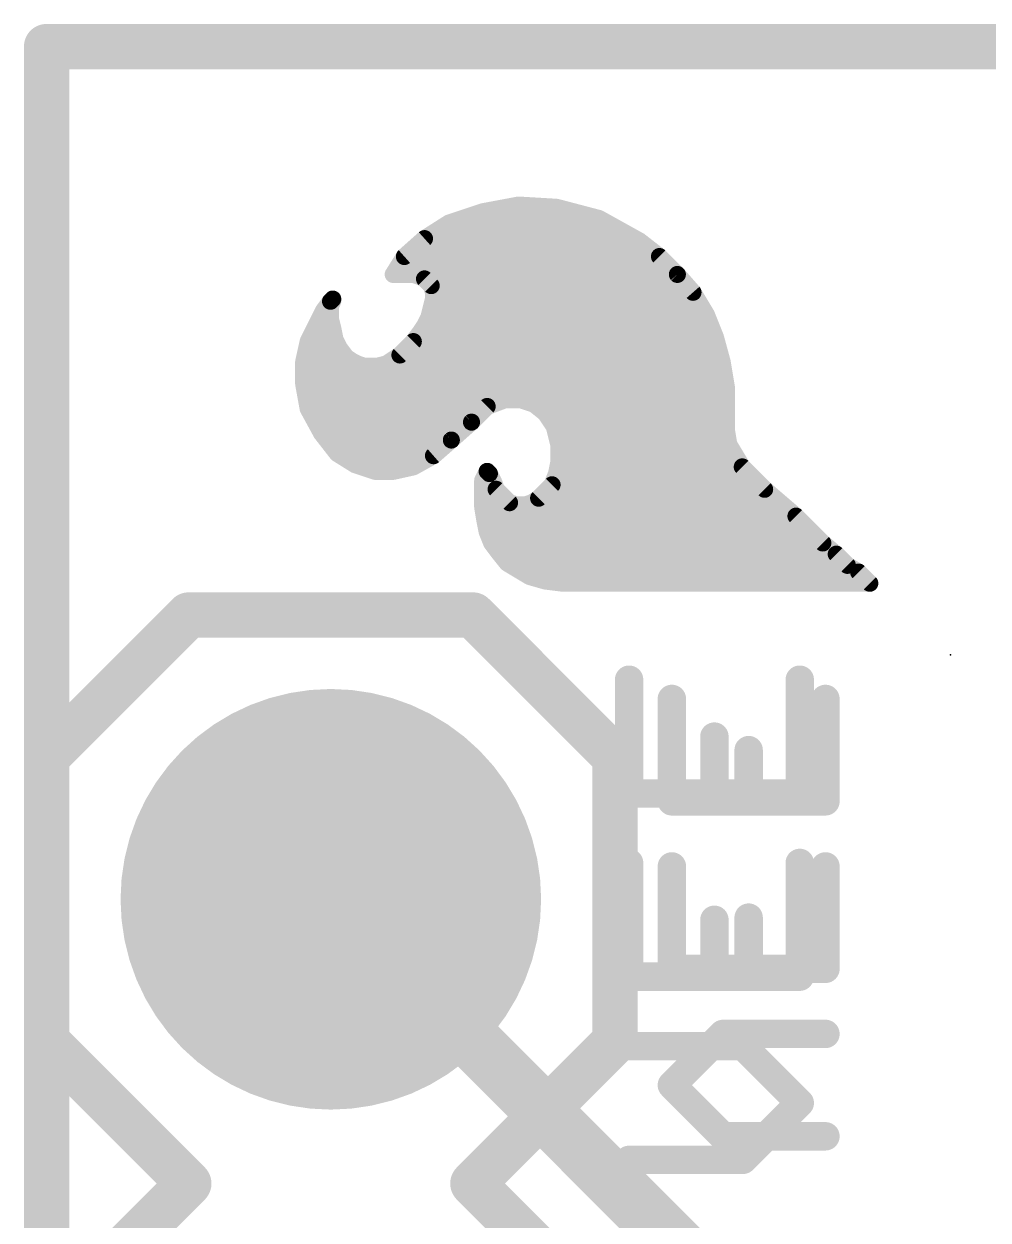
# Model space of a CAD drawing. Extents: x -37 to 70, y -23 to 28.
# Drawn here: x -0.1 to 4.21, y 22.7 to 28.04 of the extents above; entities that cross this region are included whole.
import ezdxf

# ---------------------------------------------------------------- set-up
doc = ezdxf.new("R2010")
doc.units = 0
for name, color, linetype in [('1', 12, 'CONTINUOUS'), ('16', 132, 'CONTINUOUS'), ('17', 110, 'CONTINUOUS'), ('20', 53, 'CONTINUOUS'), ('21', 41, 'CONTINUOUS'), ('22', 40, 'CONTINUOUS'), ('23', 53, 'CONTINUOUS')]:
    doc.layers.add(name, color=color, linetype=linetype)

# ---------------------------------------------------------------- blocks, each defined once
blk = doc.blocks.new('ROUNDP')
at = {"const_width": 0.5}
blk.add_lwpolyline([(0, -0.25, 1), (0, 0.25, 1), (0, -0.25)], format="xyb", dxfattribs=at)

msp = doc.modelspace()

# ---------------------------------------------------------------- linework, layer by layer
at = {"layer": '1'}
for points, const_width in [([(0, 27.94), (0, 0)], 0.2032), ([(12.7, 27.94), (0, 27.94)], 0.2032), ([(2.8956, 22.5044), (1.27, 24.13)], 0.254)]:
    msp.add_lwpolyline(points, dxfattribs=dict(at, const_width=const_width))
for points, const_width in [([(0.0508, 27.94, 1), (-0.0508, 27.94)], 0.1016), ([(0, 27.9908, 1), (0, 27.8892)], 0.1016), ([(1.3149, 24.1749, 1), (1.2251, 24.0851)], 0.127)]:
    msp.add_lwpolyline(points, format="xyb", dxfattribs=dict(at, const_width=const_width))
at = {"layer": '16', "const_width": 0.2032}
for points in [[(0, 0), (0, 27.94)], [(0, 27.94), (12.7, 27.94)]]:
    msp.add_lwpolyline(points, dxfattribs=at)
at = {"layer": '16', "const_width": 0.1016}
for points in [[(0.0508, 27.94, 1), (-0.0508, 27.94)], [(0, 27.9908, 1), (0, 27.8892)]]:
    msp.add_lwpolyline(points, format="xyb", dxfattribs=at)
at = {"layer": '20', "const_width": 0.2032}
for points in [[(0, 27.94), (0, 0)], [(12.7, 27.94), (0, 27.94)]]:
    msp.add_lwpolyline(points, dxfattribs=at)
at = {"layer": '20', "const_width": 0.1016}
for points in [[(0.0508, 27.94, 1), (-0.0508, 27.94)], [(0, 27.9908, 1), (0, 27.8892)]]:
    msp.add_lwpolyline(points, format="xyb", dxfattribs=at)
at = {"layer": '21'}
for points, const_width in [([(2.1086, 27.2322), (1.9486, 27.2022)], 0.0762), ([(2.2786, 27.2222), (2.1086, 27.2322)], 0.0762), ([(2.4686, 27.1722), (2.2786, 27.2222)], 0.0762), ([(1.9486, 27.2022), (1.7986, 27.1522)], 0.0762), ([(1.955, 27.2034), (2.35, 27.2034)], 0.0762), ([(2.6486, 27.0722), (2.4686, 27.1722)], 0.0762), ([(1.7986, 27.1522), (1.6886, 27.0822)], 0.0762), ([(1.7593, 27.1272), (2.5496, 27.1272)], 0.0762), ([(1.6886, 27.0822), (1.5986, 27.0022)], 0.0762), ([(2.7386, 27.0022), (2.6486, 27.0722)], 0.0762), ([(1.6535, 27.051), (2.6759, 27.051)], 0.0762), ([(1.5986, 27.0022), (1.5486, 26.9222)], 0.0762), ([(1.5815, 26.9748), (2.766, 26.9748)], 0.0762), ([(2.8186, 26.9222), (2.7386, 27.0022)], 0.0762), ([(1.5486, 26.9222), (1.6386, 26.9222)], 0.0762), ([(1.6386, 26.9222), (1.6686, 26.9122)], 0.0762), ([(1.6686, 26.9122), (1.6886, 26.9022)], 0.0762), ([(1.6886, 26.9022), (1.7186, 26.8722)], 0.0762), ([(2.8886, 26.8422), (2.8186, 26.9222)], 0.0762), ([(1.6922, 26.8986), (2.8393, 26.8986)], 0.0762), ([(1.7186, 26.8722), (1.7286, 26.8422)], 0.0762), ([(1.2686, 26.8022), (1.2386, 26.7622)], 0.0762), ([(1.2786, 26.8122), (1.2686, 26.8022)], 0.0762), ([(1.2686, 26.7822), (1.2786, 26.8022)], 0.0762), ([(1.2786, 26.8022), (1.2786, 26.8122)], 0.0762), ([(1.7286, 26.8122), (1.7086, 26.7322)], 0.0762), ([(1.7286, 26.8422), (1.7286, 26.8122)], 0.0762), ([(1.7286, 26.8224), (2.9005, 26.8224)], 0.0762), ([(2.9486, 26.7422), (2.8886, 26.8422)], 0.0762), ([(1.2386, 26.7622), (1.1686, 26.6222)], 0.0762), ([(1.2306, 26.7462), (1.2686, 26.7462)], 0.0762), ([(1.2686, 26.7222), (1.2686, 26.7822)], 0.0762), ([(1.7121, 26.7462), (2.9462, 26.7462)], 0.0762), ([(2.9886, 26.6422), (2.9486, 26.7422)], 0.0762), ([(1.2786, 26.6822), (1.2686, 26.7222)], 0.0762), ([(1.6886, 26.6922), (1.6686, 26.6622)], 0.0762), ([(1.7086, 26.7322), (1.6886, 26.6922)], 0.0762), ([(1.1925, 26.67), (1.281, 26.67)], 0.0762), ([(1.2886, 26.6322), (1.2786, 26.6822)], 0.0762), ([(1.6686, 26.6622), (1.6386, 26.6222)], 0.0762), ([(1.6738, 26.67), (2.9775, 26.67)], 0.0762), ([(3.0186, 26.5322), (2.9886, 26.6422)], 0.0762), ([(1.1686, 26.6222), (1.1486, 26.5322)], 0.0762), ([(1.1623, 26.5938), (1.3078, 26.5938)], 0.0762), ([(1.3086, 26.5922), (1.2886, 26.6322)], 0.0762), ([(1.3386, 26.5522), (1.3086, 26.5922)], 0.0762), ([(1.6386, 26.6222), (1.5786, 26.5622)], 0.0762), ([(1.6102, 26.5938), (3.0018, 26.5938)], 0.0762), ([(1.1486, 26.5322), (1.1486, 26.4322)], 0.0762), ([(1.3686, 26.5322), (1.3386, 26.5522)], 0.0762), ([(1.3886, 26.5222), (1.3686, 26.5322)], 0.0762), ([(1.5786, 26.5622), (1.5186, 26.5222)], 0.0762), ([(3.0386, 26.4122), (3.0186, 26.5322)], 0.0762), ([(1.1486, 26.5176), (1.4024, 26.5176)], 0.0762), ([(1.4186, 26.5122), (1.3886, 26.5222)], 0.0762), ([(1.4786, 26.5122), (1.4186, 26.5122)], 0.0762), ([(1.5186, 26.5222), (1.4786, 26.5122)], 0.0762), ([(1.5002, 26.5176), (3.021, 26.5176)], 0.0762), ([(1.1486, 26.4414), (3.0337, 26.4414)], 0.0762), ([(1.1486, 26.4322), (1.1686, 26.3222)], 0.0762), ([(3.0386, 26.2222), (3.0386, 26.4122)], 0.0762), ([(1.1608, 26.3652), (3.0386, 26.3652)], 0.0762), ([(1.1686, 26.3222), (1.2286, 26.2122)], 0.0762), ([(1.8986, 26.2622), (1.9686, 26.3322)], 0.0762), ([(1.9686, 26.3322), (2.0486, 26.3622)], 0.0762), ([(2.0486, 26.3622), (2.1186, 26.3622)], 0.0762), ([(2.1186, 26.3622), (2.1786, 26.3422)], 0.0762), ([(2.1786, 26.3422), (2.2286, 26.3022)], 0.0762), ([(1.1867, 26.289), (1.9254, 26.289)], 0.0762), ([(1.8086, 26.1822), (1.8986, 26.2622)], 0.0762), ([(2.2286, 26.3022), (2.2686, 26.2422)], 0.0762), ([(2.2374, 26.289), (3.0386, 26.289)], 0.0762), ([(1.2283, 26.2128), (1.843, 26.2128)], 0.0762), ([(1.2286, 26.2122), (1.2986, 26.1222)], 0.0762), ([(2.2686, 26.2422), (2.2886, 26.1622)], 0.0762), ([(2.2759, 26.2128), (3.0402, 26.2128)], 0.0762), ([(3.0486, 26.1622), (3.0386, 26.2222)], 0.0762), ([(1.7286, 26.1122), (1.8086, 26.1822)], 0.0762), ([(2.2886, 26.1622), (2.2886, 26.0822)], 0.0762), ([(3.1086, 26.0622), (3.0486, 26.1622)], 0.0762), ([(1.2874, 26.1366), (1.7565, 26.1366)], 0.0762), ([(1.2986, 26.1222), (1.3786, 26.0722)], 0.0762), ([(1.6386, 26.0622), (1.7286, 26.1122)], 0.0762), ([(2.2886, 26.1366), (3.064, 26.1366)], 0.0762), ([(1.3786, 26.0722), (1.4686, 26.0422)], 0.0762), ([(1.414, 26.0604), (1.6305, 26.0604)], 0.0762), ([(1.5486, 26.0422), (1.6386, 26.0622)], 0.0762), ([(2.2886, 26.0822), (2.2786, 26.0322)], 0.0762), ([(2.2842, 26.0604), (3.1104, 26.0604)], 0.0762), ([(3.2086, 25.9622), (3.1086, 26.0622)], 0.0762), ([(1.4686, 26.0422), (1.5486, 26.0422)], 0.0762), ([(1.9686, 26.0422), (1.9486, 26.0022)], 0.0762), ([(1.9486, 26.0022), (1.9486, 25.8822)], 0.0762), ([(1.9786, 26.0322), (1.9686, 26.0422)], 0.0762), ([(1.9986, 25.9922), (1.9786, 26.0322)], 0.0762), ([(2.0086, 25.9622), (1.9986, 25.9922)], 0.0762), ([(2.2786, 26.0322), (2.2586, 25.9822)], 0.0762), ([(1.9486, 25.9842), (2.0013, 25.9842)], 0.0762), ([(2.0686, 25.9022), (2.0086, 25.9622)], 0.0762), ([(2.2586, 25.9822), (2.1986, 25.9222)], 0.0762), ([(2.2594, 25.9842), (3.1866, 25.9842)], 0.0762), ([(3.3486, 25.8422), (3.2086, 25.9622)], 0.0762), ([(1.9486, 25.908), (2.0628, 25.908)], 0.0762), ([(2.0986, 25.8922), (2.0686, 25.9022)], 0.0762), ([(2.1386, 25.8922), (2.0986, 25.8922)], 0.0762), ([(2.1686, 25.9022), (2.1386, 25.8922)], 0.0762), ([(2.1986, 25.9222), (2.1686, 25.9022)], 0.0762), ([(2.1773, 25.908), (3.2718, 25.908)], 0.0762), ([(1.9486, 25.8822), (1.9586, 25.8222)], 0.0762), ([(3.4686, 25.7222), (3.3486, 25.8422)], 0.0762), ([(1.957, 25.8318), (3.359, 25.8318)], 0.0762), ([(1.9586, 25.8222), (1.9686, 25.7722)], 0.0762), ([(1.9686, 25.7722), (1.9886, 25.7222)], 0.0762), ([(1.9752, 25.7556), (3.4352, 25.7556)], 0.0762), ([(1.9886, 25.7222), (2.0186, 25.6822)], 0.0762), ([(2.0186, 25.6822), (2.0586, 25.6322)], 0.0762), ([(2.0208, 25.6794), (3.52, 25.6794)], 0.0762), ([(3.5286, 25.6722), (3.4686, 25.7222)], 0.0762), ([(3.5786, 25.6222), (3.5286, 25.6722)], 0.0762), ([(2.0586, 25.6322), (2.1586, 25.5722)], 0.0762), ([(3.6286, 25.5922), (3.5786, 25.6222)], 0.0762), ([(2.1069, 25.6032), (3.6103, 25.6032)], 0.0762), ([(2.1586, 25.5722), (2.2286, 25.5522)], 0.0762), ([(3.6786, 25.5422), (3.6286, 25.5922)], 0.0762), ([(2.2286, 25.5522), (2.3086, 25.5422)], 0.0762), ([(2.3086, 25.5422), (3.6786, 25.5422)], 0.0762), ([(2.6029, 25.1112), (2.6029, 24.6028)], 0.127), ([(3.3655, 24.6028), (3.3655, 25.1112)], 0.127), ([(2.9842, 24.6028), (2.9842, 24.857)], 0.127), ([(2.6029, 24.6028), (3.3655, 24.6028)], 0.127), ([(2.6029, 24.2926), (2.6029, 23.7842)], 0.127), ([(3.3655, 23.7842), (3.3655, 24.2926)], 0.127), ([(2.9842, 23.7842), (2.9842, 24.0384)], 0.127), ([(2.6029, 23.7842), (3.3655, 23.7842)], 0.127), ([(3.1113, 23.4741), (2.6029, 23.4741)], 0.127), ([(3.3655, 23.2198), (3.1113, 23.4741)], 0.127), ([(3.1113, 22.9656), (3.3655, 23.2198)], 0.127), ([(2.6029, 22.9656), (3.1113, 22.9656)], 0.127)]:
    msp.add_lwpolyline(points, dxfattribs=dict(at, const_width=const_width))
for points, const_width in [([(2.1097, 27.2512, 1), (2.1075, 27.2132)], 0.0381), ([(2.1121, 27.2135, 1), (2.1051, 27.2509)], 0.0381), ([(2.2834, 27.2406, 1), (2.2738, 27.2038)], 0.0381), ([(2.2775, 27.2032, 1), (2.2797, 27.2412)], 0.0381), ([(1.9451, 27.2209, 1), (1.9521, 27.1835)], 0.0381), ([(1.955, 27.2225, 1), (1.955, 27.1844)], 0.0381), ([(1.9546, 27.1841, 1), (1.9426, 27.2203)], 0.0381), ([(2.35, 27.1844, 1), (2.35, 27.2225)], 0.0381), ([(2.4779, 27.1889, 1), (2.4593, 27.1555)], 0.0381), ([(2.4638, 27.1538, 1), (2.4734, 27.1906)], 0.0381), ([(1.7593, 27.1463, 1), (1.7593, 27.1082)], 0.0381), ([(1.7926, 27.1703, 1), (1.8046, 27.1341)], 0.0381), ([(1.8088, 27.1361, 1), (1.7884, 27.1683)], 0.0381), ([(2.5496, 27.1082, 1), (2.5496, 27.1463)], 0.0381), ([(1.6784, 27.0983, 1), (1.6988, 27.0661)], 0.0381), ([(1.7013, 27.068, 1), (1.6759, 27.0964)], 0.0381), ([(2.6603, 27.0872, 1), (2.6369, 27.0572)], 0.0381), ([(2.6393, 27.0555, 1), (2.6579, 27.0889)], 0.0381), ([(1.6535, 27.0701, 1), (1.6535, 27.032)], 0.0381), ([(2.6759, 27.032, 1), (2.6759, 27.0701)], 0.0381), ([(1.5815, 26.9939, 1), (1.5815, 26.9558)], 0.0381), ([(1.5859, 27.0164, 1), (1.6113, 26.988)], 0.0381), ([(1.6148, 26.9921, 1), (1.5824, 27.0123)], 0.0381), ([(2.7521, 27.0157, 1), (2.7251, 26.9887)], 0.0381), ([(2.7269, 26.9872, 1), (2.7503, 27.0172)], 0.0381), ([(2.766, 26.9558, 1), (2.766, 26.9939)], 0.0381), ([(1.5486, 26.9413, 1), (1.5486, 26.9032)], 0.0381), ([(1.5324, 26.9323, 1), (1.5648, 26.9121)], 0.0381), ([(1.6446, 26.9403, 1), (1.6326, 26.9041)], 0.0381), ([(1.6386, 26.9032, 1), (1.6386, 26.9413)], 0.0381), ([(1.6771, 26.9292, 1), (1.6601, 26.8952)], 0.0381), ([(1.6626, 26.8941, 1), (1.6746, 26.9303)], 0.0381), ([(1.7021, 26.9157, 1), (1.6751, 26.8887)], 0.0381), ([(2.8329, 26.9347, 1), (2.8043, 26.9097)], 0.0381), ([(2.8051, 26.9087, 1), (2.8321, 26.9357)], 0.0381), ([(1.6922, 26.9177, 1), (1.6922, 26.8796)], 0.0381), ([(1.6801, 26.8852, 1), (1.6971, 26.9192)], 0.0381), ([(1.7367, 26.8782, 1), (1.7005, 26.8662)], 0.0381), ([(1.7051, 26.8587, 1), (1.7321, 26.8857)], 0.0381), ([(2.8393, 26.8796, 1), (2.8393, 26.9177)], 0.0381), ([(1.2551, 26.8157, 1), (1.2821, 26.7887)], 0.0381), ([(1.2838, 26.7908, 1), (1.2534, 26.8136)], 0.0381), ([(1.2976, 26.8122, 1), (1.2595, 26.8122)], 0.0381), ([(1.2956, 26.7937, 1), (1.2616, 26.8107)], 0.0381), ([(1.2921, 26.7987, 1), (1.2651, 26.8257)], 0.0381), ([(1.7477, 26.8422, 1), (1.7096, 26.8422)], 0.0381), ([(1.7286, 26.8415, 1), (1.7286, 26.8034)], 0.0381), ([(1.7471, 26.8076, 1), (1.7101, 26.8168)], 0.0381), ([(1.7105, 26.8362, 1), (1.7467, 26.8482)], 0.0381), ([(2.9049, 26.852, 1), (2.8723, 26.8324)], 0.0381), ([(2.8743, 26.8297, 1), (2.9029, 26.8547)], 0.0381), ([(2.9005, 26.8034, 1), (2.9005, 26.8415)], 0.0381), ([(1.2306, 26.7653, 1), (1.2306, 26.7272)], 0.0381), ([(1.2234, 26.7736, 1), (1.2538, 26.7508)], 0.0381), ([(1.2556, 26.7537, 1), (1.2216, 26.7707)], 0.0381), ([(1.2876, 26.7822, 1), (1.2495, 26.7822)], 0.0381), ([(1.2516, 26.7907, 1), (1.2856, 26.7737)], 0.0381), ([(1.2595, 26.8022, 1), (1.2976, 26.8022)], 0.0381), ([(1.2686, 26.7272, 1), (1.2686, 26.7653)], 0.0381), ([(1.7121, 26.7653, 1), (1.7121, 26.7272)], 0.0381), ([(1.7096, 26.8122, 1), (1.7477, 26.8122)], 0.0381), ([(2.9663, 26.7493, 1), (2.9309, 26.7351)], 0.0381), ([(2.9462, 26.7272, 1), (2.9462, 26.7653)], 0.0381), ([(1.2871, 26.7268, 1), (1.2501, 26.7176)], 0.0381), ([(1.2495, 26.7222, 1), (1.2876, 26.7222)], 0.0381), ([(1.7045, 26.6816, 1), (1.6727, 26.7028)], 0.0381), ([(1.6901, 26.7368, 1), (1.7271, 26.7276)], 0.0381), ([(1.7256, 26.7237, 1), (1.6916, 26.7407)], 0.0381), ([(2.9323, 26.7324, 1), (2.9649, 26.752)], 0.0381), ([(1.1925, 26.6891, 1), (1.1925, 26.651)], 0.0381), ([(1.2973, 26.6859, 1), (1.2599, 26.6785)], 0.0381), ([(1.2601, 26.6776, 1), (1.2971, 26.6868)], 0.0381), ([(1.281, 26.651, 1), (1.281, 26.6891)], 0.0381), ([(1.6527, 26.6728, 1), (1.6845, 26.6516)], 0.0381), ([(1.6838, 26.6508, 1), (1.6534, 26.6736)], 0.0381), ([(1.6738, 26.6891, 1), (1.6738, 26.651)], 0.0381), ([(1.6716, 26.7007, 1), (1.7056, 26.6837)], 0.0381), ([(3.007, 26.6472, 1), (2.9702, 26.6372)], 0.0381), ([(2.9775, 26.651, 1), (2.9775, 26.6891)], 0.0381), ([(1.1623, 26.6129, 1), (1.1623, 26.5748)], 0.0381), ([(1.1516, 26.6307, 1), (1.1856, 26.6137)], 0.0381), ([(1.1872, 26.6181, 1), (1.15, 26.6263)], 0.0381), ([(1.3056, 26.6407, 1), (1.2716, 26.6237)], 0.0381), ([(1.2699, 26.6285, 1), (1.3073, 26.6359)], 0.0381), ([(1.3238, 26.6036, 1), (1.2934, 26.5808)], 0.0381), ([(1.2916, 26.5837, 1), (1.3256, 26.6007)], 0.0381), ([(1.3078, 26.5748, 1), (1.3078, 26.6129)], 0.0381), ([(1.6102, 26.6129, 1), (1.6102, 26.5748)], 0.0381), ([(1.6234, 26.6336, 1), (1.6538, 26.6108)], 0.0381), ([(1.6521, 26.6087, 1), (1.6251, 26.6357)], 0.0381), ([(2.9709, 26.6351, 1), (3.0063, 26.6493)], 0.0381), ([(3.0018, 26.5748, 1), (3.0018, 26.6129)], 0.0381), ([(1.1677, 26.5322, 1), (1.1296, 26.5322)], 0.0381), ([(1.3492, 26.5681, 1), (1.328, 26.5363)], 0.0381), ([(1.3234, 26.5408, 1), (1.3538, 26.5636)], 0.0381), ([(1.3771, 26.5492, 1), (1.3601, 26.5152)], 0.0381), ([(1.358, 26.5163, 1), (1.3792, 26.5481)], 0.0381), ([(1.5651, 26.5757, 1), (1.5921, 26.5487)], 0.0381), ([(1.5892, 26.5463, 1), (1.568, 26.5781)], 0.0381), ([(3.0374, 26.5353, 1), (2.9998, 26.5291)], 0.0381), ([(1.1486, 26.5367, 1), (1.1486, 26.4986)], 0.0381), ([(1.13, 26.5363, 1), (1.1672, 26.5281)], 0.0381), ([(1.3946, 26.5403, 1), (1.3826, 26.5041)], 0.0381), ([(1.3801, 26.5052, 1), (1.3971, 26.5392)], 0.0381), ([(1.4186, 26.5313, 1), (1.4186, 26.4931)], 0.0381), ([(1.4024, 26.4986, 1), (1.4024, 26.5367)], 0.0381), ([(1.4126, 26.4941, 1), (1.4246, 26.5303)], 0.0381), ([(1.474, 26.5307, 1), (1.4832, 26.4937)], 0.0381), ([(1.4786, 26.4931, 1), (1.4786, 26.5313)], 0.0381), ([(1.5002, 26.5367, 1), (1.5002, 26.4986)], 0.0381), ([(1.508, 26.5381, 1), (1.5292, 26.5063)], 0.0381), ([(1.5232, 26.5037, 1), (1.514, 26.5407)], 0.0381), ([(3.0002, 26.5272, 1), (3.037, 26.5372)], 0.0381), ([(3.021, 26.4986, 1), (3.021, 26.5367)], 0.0381), ([(1.1486, 26.4605, 1), (1.1486, 26.4224)], 0.0381), ([(1.1673, 26.4356, 1), (1.1299, 26.4288)], 0.0381), ([(3.0337, 26.4224, 1), (3.0337, 26.4605)], 0.0381), ([(1.1296, 26.4322, 1), (1.1677, 26.4322)], 0.0381), ([(3.0577, 26.4122, 1), (3.0196, 26.4122)], 0.0381), ([(3.0198, 26.4091, 1), (3.0574, 26.4153)], 0.0381), ([(1.1608, 26.3843, 1), (1.1608, 26.3462)], 0.0381), ([(1.1853, 26.3313, 1), (1.1519, 26.3131)], 0.0381), ([(1.9619, 26.35, 1), (1.9753, 26.3144)], 0.0381), ([(1.9821, 26.3187, 1), (1.9551, 26.3457)], 0.0381), ([(2.0486, 26.3813, 1), (2.0486, 26.3432)], 0.0381), ([(2.0553, 26.3444, 1), (2.0419, 26.38)], 0.0381), ([(2.1246, 26.3803, 1), (2.1126, 26.3441)], 0.0381), ([(2.1186, 26.3432, 1), (2.1186, 26.3813)], 0.0381), ([(2.1905, 26.3571, 1), (2.1667, 26.3273)], 0.0381), ([(2.1726, 26.3241, 1), (2.1846, 26.3603)], 0.0381), ([(3.0386, 26.3462, 1), (3.0386, 26.3843)], 0.0381), ([(1.1499, 26.3188, 1), (1.1873, 26.3256)], 0.0381), ([(1.1867, 26.3081, 1), (1.1867, 26.27)], 0.0381), ([(1.9113, 26.248, 1), (1.8859, 26.2764)], 0.0381), ([(1.9254, 26.27, 1), (1.9254, 26.3081)], 0.0381), ([(2.2445, 26.3128, 1), (2.2127, 26.2916)], 0.0381), ([(2.2167, 26.2873, 1), (2.2405, 26.3171)], 0.0381), ([(2.2374, 26.3081, 1), (2.2374, 26.27)], 0.0381), ([(3.0386, 26.27, 1), (3.0386, 26.3081)], 0.0381), ([(1.2283, 26.2319, 1), (1.2283, 26.1938)], 0.0381), ([(1.2436, 26.2239, 1), (1.2136, 26.2005)], 0.0381), ([(1.843, 26.1938, 1), (1.843, 26.2319)], 0.0381), ([(1.8851, 26.2757, 1), (1.9121, 26.2487)], 0.0381), ([(2.2871, 26.2468, 1), (2.2501, 26.2376)], 0.0381), ([(2.2527, 26.2316, 1), (2.2845, 26.2528)], 0.0381), ([(2.2759, 26.2319, 1), (2.2759, 26.1938)], 0.0381), ([(3.0574, 26.2253, 1), (3.0198, 26.2191)], 0.0381), ([(3.0402, 26.1938, 1), (3.0402, 26.2319)], 0.0381), ([(1.2119, 26.2031, 1), (1.2453, 26.2213)], 0.0381), ([(1.7959, 26.1964, 1), (1.8213, 26.168)], 0.0381), ([(1.8211, 26.1679, 1), (1.7961, 26.1965)], 0.0381), ([(2.3077, 26.1622, 1), (2.2696, 26.1622)], 0.0381), ([(3.0196, 26.2222, 1), (3.0577, 26.2222)], 0.0381), ([(3.0649, 26.172, 1), (3.0323, 26.1524)], 0.0381), ([(1.2874, 26.1557, 1), (1.2874, 26.1176)], 0.0381), ([(1.3087, 26.1384, 1), (1.2885, 26.106)], 0.0381), ([(1.2836, 26.1105, 1), (1.3136, 26.1339)], 0.0381), ([(1.7161, 26.1265, 1), (1.7411, 26.0979)], 0.0381), ([(1.7379, 26.0955, 1), (1.7193, 26.1289)], 0.0381), ([(1.7565, 26.1176, 1), (1.7565, 26.1557)], 0.0381), ([(2.2886, 26.1557, 1), (2.2886, 26.1176)], 0.0381), ([(2.2701, 26.1576, 1), (2.3071, 26.1668)], 0.0381), ([(3.0298, 26.1591, 1), (3.0674, 26.1653)], 0.0381), ([(3.064, 26.1176, 1), (3.064, 26.1557)], 0.0381), ([(1.3846, 26.0903, 1), (1.3726, 26.0541)], 0.0381), ([(1.3685, 26.056, 1), (1.3887, 26.0884)], 0.0381), ([(1.414, 26.0795, 1), (1.414, 26.0414)], 0.0381), ([(1.6293, 26.0789, 1), (1.6479, 26.0455)], 0.0381), ([(1.6305, 26.0414, 1), (1.6305, 26.0795)], 0.0381), ([(1.6427, 26.0436, 1), (1.6345, 26.0808)], 0.0381), ([(2.2842, 26.0795, 1), (2.2842, 26.0414)], 0.0381), ([(2.2696, 26.0822, 1), (2.3077, 26.0822)], 0.0381), ([(2.3073, 26.0785, 1), (2.2699, 26.0859)], 0.0381), ([(3.1221, 26.0757, 1), (3.0951, 26.0487)], 0.0381), ([(3.0923, 26.0524, 1), (3.1249, 26.072)], 0.0381), ([(3.1104, 26.0414, 1), (3.1104, 26.0795)], 0.0381), ([(1.4686, 26.0613, 1), (1.4686, 26.0232)], 0.0381), ([(1.4626, 26.0241, 1), (1.4746, 26.0603)], 0.0381), ([(1.5445, 26.0608, 1), (1.5527, 26.0236)], 0.0381), ([(1.5486, 26.0232, 1), (1.5486, 26.0613)], 0.0381), ([(1.9677, 26.0022, 1), (1.9296, 26.0022)], 0.0381), ([(1.9821, 26.0557, 1), (1.9551, 26.0287)], 0.0381), ([(1.9856, 26.0337, 1), (1.9516, 26.0507)], 0.0381), ([(1.9956, 26.0407, 1), (1.9616, 26.0237)], 0.0381), ([(1.9651, 26.0187, 1), (1.9921, 26.0457)], 0.0381), ([(2.0167, 25.9982, 1), (1.9805, 25.9862)], 0.0381), ([(2.2599, 26.0359, 1), (2.2973, 26.0285)], 0.0381), ([(2.2963, 26.0251, 1), (2.2609, 26.0393)], 0.0381), ([(1.9316, 26.0107, 1), (1.9656, 25.9937)], 0.0381), ([(1.9486, 26.0033, 1), (1.9486, 25.9652)], 0.0381), ([(1.9816, 25.9837, 1), (2.0156, 26.0007)], 0.0381), ([(2.0221, 25.9757, 1), (1.9951, 25.9487)], 0.0381), ([(1.9905, 25.9562, 1), (2.0267, 25.9682)], 0.0381), ([(2.0013, 25.9652, 1), (2.0013, 26.0033)], 0.0381), ([(2.2409, 25.9893, 1), (2.2763, 25.9751)], 0.0381), ([(2.2594, 26.0033, 1), (2.2594, 25.9652)], 0.0381), ([(2.2721, 25.9687, 1), (2.2451, 25.9957)], 0.0381), ([(3.1866, 25.9652, 1), (3.1866, 26.0033)], 0.0381), ([(3.221, 25.9767, 1), (3.1962, 25.9477)], 0.0381), ([(3.1951, 25.9487, 1), (3.2221, 25.9757)], 0.0381), ([(1.9486, 25.9271, 1), (1.9486, 25.889)], 0.0381), ([(2.0746, 25.9203, 1), (2.0626, 25.8841)], 0.0381), ([(2.0551, 25.8887, 1), (2.0821, 25.9157)], 0.0381), ([(2.0628, 25.889, 1), (2.0628, 25.9271)], 0.0381), ([(2.0986, 25.9113, 1), (2.0986, 25.8732)], 0.0381), ([(2.0926, 25.8741, 1), (2.1046, 25.9103)], 0.0381), ([(2.1326, 25.9103, 1), (2.1446, 25.8741)], 0.0381), ([(2.1386, 25.8732, 1), (2.1386, 25.9113)], 0.0381), ([(2.158, 25.9181, 1), (2.1792, 25.8863)], 0.0381), ([(2.1773, 25.9271, 1), (2.1773, 25.889)], 0.0381), ([(2.1746, 25.8841, 1), (2.1626, 25.9203)], 0.0381), ([(2.1851, 25.9357, 1), (2.2121, 25.9087)], 0.0381), ([(2.2092, 25.9063, 1), (2.188, 25.9381)], 0.0381), ([(3.2718, 25.889, 1), (3.2718, 25.9271)], 0.0381), ([(1.9674, 25.8853, 1), (1.9298, 25.8791)], 0.0381), ([(1.9296, 25.8822, 1), (1.9677, 25.8822)], 0.0381), ([(1.957, 25.8509, 1), (1.957, 25.8128)], 0.0381), ([(3.3621, 25.8557, 1), (3.3351, 25.8287)], 0.0381), ([(3.3362, 25.8277, 1), (3.361, 25.8567)], 0.0381), ([(3.359, 25.8128, 1), (3.359, 25.8509)], 0.0381), ([(1.9773, 25.8259, 1), (1.9399, 25.8185)], 0.0381), ([(1.9398, 25.8191, 1), (1.9774, 25.8253)], 0.0381), ([(1.9863, 25.7793, 1), (1.9509, 25.7651)], 0.0381), ([(1.9499, 25.7685, 1), (1.9873, 25.7759)], 0.0381), ([(1.9752, 25.7747, 1), (1.9752, 25.7366)], 0.0381), ([(3.4352, 25.7366, 1), (3.4352, 25.7747)], 0.0381), ([(2.0038, 25.7336, 1), (1.9734, 25.7108)], 0.0381), ([(1.9709, 25.7151, 1), (2.0063, 25.7293)], 0.0381), ([(2.0335, 25.6941, 1), (2.0037, 25.6703)], 0.0381), ([(2.0208, 25.6985, 1), (2.0208, 25.6604)], 0.0381), ([(2.0034, 25.6708, 1), (2.0338, 25.6936)], 0.0381), ([(3.4808, 25.7368, 1), (3.4564, 25.7076)], 0.0381), ([(3.4551, 25.7087, 1), (3.4821, 25.7357)], 0.0381), ([(3.5421, 25.6857, 1), (3.5151, 25.6587)], 0.0381), ([(3.52, 25.6604, 1), (3.52, 25.6985)], 0.0381), ([(2.0684, 25.6485, 1), (2.0488, 25.6159)], 0.0381), ([(2.0437, 25.6203, 1), (2.0735, 25.6441)], 0.0381), ([(3.5164, 25.6576, 1), (3.5408, 25.6868)], 0.0381), ([(3.5884, 25.6385, 1), (3.5688, 25.6059)], 0.0381), ([(2.1069, 25.6223, 1), (2.1069, 25.5842)], 0.0381), ([(2.1638, 25.5905, 1), (2.1534, 25.5539)], 0.0381), ([(2.1488, 25.5559, 1), (2.1684, 25.5885)], 0.0381), ([(3.5651, 25.6087, 1), (3.5921, 25.6357)], 0.0381), ([(3.6421, 25.6057, 1), (3.6151, 25.5787)], 0.0381), ([(3.6103, 25.5842, 1), (3.6103, 25.6223)], 0.0381), ([(3.6188, 25.5759, 1), (3.6384, 25.6085)], 0.0381), ([(2.231, 25.5711, 1), (2.2262, 25.5333)], 0.0381), ([(2.2234, 25.5339, 1), (2.2338, 25.5705)], 0.0381), ([(2.3086, 25.5613, 1), (2.3086, 25.5232)], 0.0381), ([(2.3062, 25.5233, 1), (2.311, 25.5611)], 0.0381), ([(3.6651, 25.5287, 1), (3.6921, 25.5557)], 0.0381), ([(3.6786, 25.5232, 1), (3.6786, 25.5613)], 0.0381), ([(2.6346, 25.1112, 1), (2.5711, 25.1112)], 0.0635), ([(3.3973, 25.1112, 1), (3.3338, 25.1112)], 0.0635), ([(3.0159, 24.857, 1), (2.9524, 24.857)], 0.0635), ([(2.6029, 24.6345, 1), (2.6029, 24.571)], 0.0635), ([(3.3655, 24.571, 1), (3.3655, 24.6345)], 0.0635), ([(2.5711, 24.6028, 1), (2.6346, 24.6028)], 0.0635), ([(2.9524, 24.6028, 1), (3.0159, 24.6028)], 0.0635), ([(3.3338, 24.6028, 1), (3.3973, 24.6028)], 0.0635), ([(2.6346, 24.2926, 1), (2.5711, 24.2926)], 0.0635), ([(3.3973, 24.2926, 1), (3.3338, 24.2926)], 0.0635), ([(3.0159, 24.0384, 1), (2.9524, 24.0384)], 0.0635), ([(2.6029, 23.816, 1), (2.6029, 23.7525)], 0.0635), ([(3.3655, 23.7525, 1), (3.3655, 23.816)], 0.0635), ([(2.5711, 23.7842, 1), (2.6346, 23.7842)], 0.0635), ([(2.9524, 23.7842, 1), (3.0159, 23.7842)], 0.0635), ([(3.3338, 23.7842, 1), (3.3973, 23.7842)], 0.0635), ([(2.6029, 23.5058, 1), (2.6029, 23.4423)], 0.0635), ([(3.1337, 23.4965, 1), (3.0888, 23.4516)], 0.0635), ([(3.1113, 23.4423, 1), (3.1113, 23.5058)], 0.0635), ([(3.388, 23.1974, 1), (3.343, 23.2423)], 0.0635), ([(3.343, 23.1974, 1), (3.388, 23.2423)], 0.0635), ([(2.6029, 22.9974, 1), (2.6029, 22.9339)], 0.0635), ([(3.0888, 22.9881, 1), (3.1337, 22.9432)], 0.0635), ([(3.1113, 22.9339, 1), (3.1113, 22.9974)], 0.0635)]:
    msp.add_lwpolyline(points, format="xyb", dxfattribs=dict(at, const_width=const_width))
at = {"layer": '22'}
for points, const_width in [([(0.635, 25.4), (0, 24.765)], 0.2032), ([(1.905, 25.4), (0.635, 25.4)], 0.2032), ([(2.54, 24.765), (1.905, 25.4)], 0.2032), ([(2.794, 24.5677), (2.794, 25.0253)], 0.127), ([(3.4804, 25.0253), (3.4804, 24.5677)], 0.127), ([(0, 24.765), (0, 23.495)], 0.2032), ([(2.54, 23.495), (2.54, 24.765)], 0.2032), ([(3.1372, 24.5677), (3.1372, 24.7965)], 0.127), ([(3.4804, 24.5677), (2.794, 24.5677)], 0.127), ([(2.794, 23.8193), (2.794, 24.2769)], 0.127), ([(3.4804, 24.2769), (3.4804, 23.8193)], 0.127), ([(3.1372, 23.8193), (3.1372, 24.0481)], 0.127), ([(3.4804, 23.8193), (2.794, 23.8193)], 0.127), ([(0.635, 22.86), (0, 23.495)], 0.2032), ([(2.54, 23.495), (1.905, 22.86)], 0.2032), ([(2.794, 23.2997), (3.0228, 23.5285)], 0.127), ([(3.0228, 23.5285), (3.4804, 23.5285)], 0.127), ([(3.0228, 23.0709), (2.794, 23.2997)], 0.127), ([(3.4804, 23.0709), (3.0228, 23.0709)], 0.127), ([(0.635, 22.86), (0, 22.225)], 0.2032), ([(2.54, 22.225), (1.905, 22.86)], 0.2032)]:
    msp.add_lwpolyline(points, dxfattribs=dict(at, const_width=const_width))
for points, const_width in [([(0.635, 25.4508, 1), (0.635, 25.3492)], 0.1016), ([(0.6709, 25.3641, 1), (0.5991, 25.4359)], 0.1016), ([(1.9409, 25.4359, 1), (1.8691, 25.3641)], 0.1016), ([(1.905, 25.3492, 1), (1.905, 25.4508)], 0.1016), ([(2.8258, 25.0253, 1), (2.7622, 25.0253)], 0.0635), ([(3.5121, 25.0253, 1), (3.4486, 25.0253)], 0.0635), ([(0.0508, 24.765, 1), (-0.0508, 24.765)], 0.1016), ([(2.5908, 24.765, 1), (2.4892, 24.765)], 0.1016), ([(3.1689, 24.7965, 1), (3.1054, 24.7965)], 0.0635), ([(-0.0359, 24.8009, 1), (0.0359, 24.7291)], 0.1016), ([(2.5041, 24.7291, 1), (2.5759, 24.8009)], 0.1016), ([(2.7622, 24.5677, 1), (2.8258, 24.5677)], 0.0635), ([(2.794, 24.5995, 1), (2.794, 24.536)], 0.0635), ([(3.1054, 24.5677, 1), (3.1689, 24.5677)], 0.0635), ([(3.4486, 24.5677, 1), (3.5121, 24.5677)], 0.0635), ([(3.4804, 24.536, 1), (3.4804, 24.5995)], 0.0635), ([(2.8258, 24.2769, 1), (2.7622, 24.2769)], 0.0635), ([(3.5121, 24.2769, 1), (3.4486, 24.2769)], 0.0635), ([(3.1689, 24.0481, 1), (3.1054, 24.0481)], 0.0635), ([(2.7622, 23.8193, 1), (2.8258, 23.8193)], 0.0635), ([(2.794, 23.851, 1), (2.794, 23.7875)], 0.0635), ([(3.1054, 23.8193, 1), (3.1689, 23.8193)], 0.0635), ([(3.4486, 23.8193, 1), (3.5121, 23.8193)], 0.0635), ([(3.4804, 23.7875, 1), (3.4804, 23.851)], 0.0635), ([(0.0359, 23.5309, 1), (-0.0359, 23.4591)], 0.1016), ([(2.5759, 23.4591, 1), (2.5041, 23.5309)], 0.1016), ([(3.0228, 23.5602, 1), (3.0228, 23.4967)], 0.0635), ([(3.0452, 23.506, 1), (3.0003, 23.5509)], 0.0635), ([(3.4804, 23.4967, 1), (3.4804, 23.5602)], 0.0635), ([(-0.0508, 23.495, 1), (0.0508, 23.495)], 0.1016), ([(2.4892, 23.495, 1), (2.5908, 23.495)], 0.1016), ([(2.8165, 23.3221, 1), (2.7715, 23.2772)], 0.0635), ([(2.7715, 23.3221, 1), (2.8165, 23.2772)], 0.0635), ([(3.0228, 23.1026, 1), (3.0228, 23.0391)], 0.0635), ([(3.0003, 23.0484, 1), (3.0452, 23.0933)], 0.0635), ([(3.4804, 23.0391, 1), (3.4804, 23.1026)], 0.0635), ([(0.6709, 22.8241, 1), (0.5991, 22.8959)], 0.1016), ([(0.5991, 22.8241, 1), (0.6709, 22.8959)], 0.1016), ([(1.9409, 22.8959, 1), (1.8691, 22.8241)], 0.1016), ([(1.8691, 22.8959, 1), (1.9409, 22.8241)], 0.1016)]:
    msp.add_lwpolyline(points, format="xyb", dxfattribs=dict(at, const_width=const_width))
at = {"layer": '23'}
msp.add_point((4.0386, 25.2222), dxfattribs=at)

# ---------------------------------------------------------------- block references
at = {"layer": '17', "xscale": 1.8796, "yscale": 1.8796}
msp.add_blockref('ROUNDP', (1.27, 24.13), dxfattribs=at)
msp.add_blockref('ROUNDP', (1.27, 24.13), dxfattribs=at)

doc.saveas('drawing.dxf')
